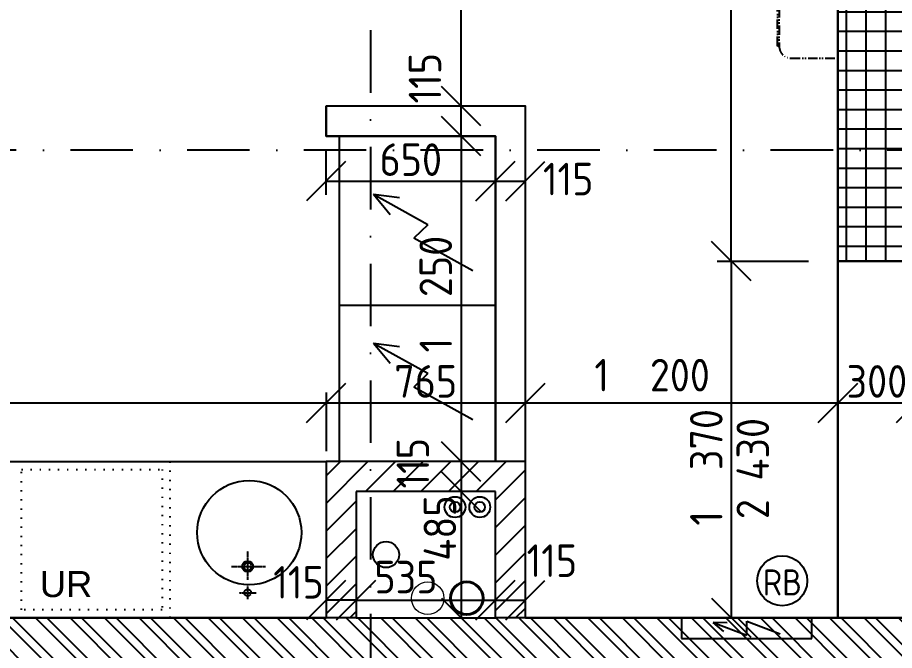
# Model space of a CAD drawing. Extents: x 4511820 to 5180432, y -1526536 to -944957.
# Drawn here: x 5099443 to 5102810, y -1292731 to -1290300 of the extents above; entities that cross this region are included whole.
import ezdxf

# ---------------------------------------------------------------- set-up
doc = ezdxf.new("R2010")
doc.units = 0
doc.header["$MEASUREMENT"] = 0
for name, pattern in [('ACAD_ISO07W100', [3.5, 0.5, -3]), ('ACAD_ISO12W100', [22, 12, -3, 0.5, -3, 0.5, -3]), ('BODKOCIARKOVANA_3', [5.6, 3, -1.3, 0, -1.3]), ('DASHED', [0.75, 0.5, -0.25])]:
    doc.linetypes.add(name, pattern=pattern)
doc.layers.get('0').update_dxf_attribs({"linetype": 'CONTINUOUS'})
doc.layers.get('Defpoints').update_dxf_attribs({"color": 61, "linetype": 'CONTINUOUS'})
for name, color, linetype in [('KÓTY', 4, 'CONTINUOUS'), ('MÚRY', 1, 'CONTINUOUS'), ('osi', 253, 'CONTINUOUS'), ('Plochy', 41, 'CONTINUOUS'), ('TENKÁ', 7, 'CONTINUOUS'), ('Z-Kúrenie', 101, 'CONTINUOUS'), ('ZARIADENIE1', 145, 'CONTINUOUS'), ('ZZ-chladenie', 133, 'CONTINUOUS'), ('ZZ-elektro', 221, 'CONTINUOUS'), ('zz-vetr', 52, 'CONTINUOUS'), ('ŠRAFY', 82, 'CONTINUOUS')]:
    doc.layers.add(name, color=color, linetype=linetype)
doc.layers.add('zz-kanal-daždová', color=136, linetype='CONTINUOUS', lineweight=40)
doc.layers.add('zz-kanal-splaskova', color=37, linetype='CONTINUOUS', lineweight=18)
doc.styles.add('ARIAL', font='arial.ttf')
doc.styles.add('STYLE1', font='isocp.shx')
doc.dimstyles.new('STANDARD-50', dxfattribs={"dimtxt": 125, "dimasz": 150, "dimexe": 10, "dimexo": 200, "dimgap": 20, "dimtad": 1, "dimdsep": 46, "dimlunit": 6, "dimtxsty": 'STYLE1', "dimblk1": 'OBLIQUE', "dimblk2": 'OBLIQUE', "dimsah": 1, "dimcen": 2.5, "dimse1": 1, "dimse2": 1, "dimadec": 0, "dimazin": 0, "dimtfac": 1, "dimtmove": 1, "dimatfit": 3, "dimldrblk": 'OBLIQUE', "dimfxl": 1, "dimtolj": 1, "dimtzin": 0, "dimarcsym": 0})

# ---------------------------------------------------------------- blocks, each defined once
blk = doc.blocks.new('_OBLIQUE')
at = {"color": 0, "linetype": 'ByBlock'}
blk.add_line((-0.5, -0.5), (0.5, 0.5), dxfattribs=at)
blk = doc.blocks.new('*D24981')
at = {"layer": 'Defpoints', "color": 0}
for p in [(5101277.5, -1292120.2), (5101145.5, -1292605.2), (5101277.5, -1292605.2)]:
    blk.add_point(p, dxfattribs=at)
at = {"layer": 'KÓTY', "color": 0, "lineweight": -2}
blk.add_line((5101145.5, -1292120.2), (5101145.5, -1292605.2), dxfattribs=at)
at = {"layer": 'KÓTY', "color": 0, "linetype": 'ByBlock', "lineweight": -2, "xscale": 150, "yscale": 150, "zscale": 150}
for p, rotation in [((5101145.5, -1292120.2), 90), ((5101145.5, -1292605.2), 270)]:
    blk.add_blockref('_OBLIQUE', p, dxfattribs=dict(at, rotation=rotation))
at = {"layer": 'KÓTY', "color": 0, "insert": (5101064.5, -1292260.5), "char_height": 125, "attachment_point": 5, "rotation": 90, "style": 'STYLE1'}
blk.add_mtext('\\A1;485', dxfattribs=at)
blk = doc.blocks.new('*D24982')
at = {"layer": 'Defpoints', "color": 0}
for p in [(5101277.5, -1292005.2), (5101145.5, -1292120.2), (5101277.5, -1292120.2)]:
    blk.add_point(p, dxfattribs=at)
at = {"layer": 'KÓTY', "color": 0, "lineweight": -2}
blk.add_line((5101145.5, -1292005.2), (5101145.5, -1292120.2), dxfattribs=at)
at = {"layer": 'KÓTY', "color": 0, "linetype": 'ByBlock', "lineweight": -2, "xscale": 150, "yscale": 150, "zscale": 150}
for p, rotation in [((5101145.5, -1292005.2), 90), ((5101145.5, -1292120.2), 270)]:
    blk.add_blockref('_OBLIQUE', p, dxfattribs=dict(at, rotation=rotation))
at = {"layer": 'KÓTY', "color": 0, "insert": (5100960.5, -1292011.9), "char_height": 125, "attachment_point": 5, "rotation": 90, "style": 'STYLE1'}
blk.add_mtext('\\A1;115', dxfattribs=at)
blk = doc.blocks.new('*D24983')
at = {"layer": 'Defpoints', "color": 0}
for p in [(5101277.5, -1290755.2), (5101145.5, -1292005.2), (5101277.5, -1292005.2)]:
    blk.add_point(p, dxfattribs=at)
at = {"layer": 'KÓTY', "color": 0, "lineweight": -2}
blk.add_line((5101145.5, -1290755.2), (5101145.5, -1292005.2), dxfattribs=at)
at = {"layer": 'KÓTY', "color": 0, "linetype": 'ByBlock', "lineweight": -2, "xscale": 150, "yscale": 150, "zscale": 150}
for p, rotation in [((5101145.5, -1290755.2), 90), ((5101145.5, -1292005.2), 270)]:
    blk.add_blockref('_OBLIQUE', p, dxfattribs=dict(at, rotation=rotation))
at = {"layer": 'KÓTY', "color": 0, "insert": (5101048.5, -1291362.5), "char_height": 125, "attachment_point": 5, "rotation": 90, "style": 'STYLE1'}
blk.add_mtext('\\A1;1ﾠ250', dxfattribs=at)
blk = doc.blocks.new('*D24984')
at = {"layer": 'Defpoints', "color": 0}
for p in [(5101145.5, -1290640.2), (5101277.5, -1290640.2), (5101277.5, -1290755.2)]:
    blk.add_point(p, dxfattribs=at)
at = {"layer": 'KÓTY', "color": 0, "lineweight": -2}
blk.add_line((5101145.5, -1290755.2), (5101145.5, -1290640.2), dxfattribs=at)
at = {"layer": 'KÓTY', "color": 0, "linetype": 'ByBlock', "lineweight": -2, "xscale": 150, "yscale": 150, "zscale": 150}
for p, rotation in [((5101145.5, -1290640.2), 90), ((5101145.5, -1290755.2), 270)]:
    blk.add_blockref('_OBLIQUE', p, dxfattribs=dict(at, rotation=rotation))
at = {"layer": 'KÓTY', "color": 0, "insert": (5101007, -1290533.5), "char_height": 125, "attachment_point": 5, "rotation": 90, "style": 'STYLE1'}
blk.add_mtext('\\A1;115', dxfattribs=at)
blk = doc.blocks.new('*D24985')
at = {"layer": 'Defpoints', "color": 0}
for p in [(5100627.5, -1291780), (5097547.5, -1291855.2), (5100627.5, -1292005.2)]:
    blk.add_point(p, dxfattribs=at)
at = {"layer": 'KÓTY', "color": 0, "lineweight": -2}
blk.add_line((5097547.5, -1291780), (5100627.5, -1291780), dxfattribs=at)
at = {"layer": 'KÓTY', "color": 0, "linetype": 'ByBlock', "lineweight": -2, "xscale": 150, "yscale": 150, "zscale": 150, "rotation": 180}
blk.add_blockref('_OBLIQUE', (5097547.5, -1291780), dxfattribs=at)
at = {"layer": 'KÓTY', "color": 0, "linetype": 'ByBlock', "lineweight": -2, "xscale": 150, "yscale": 150, "zscale": 150}
blk.add_blockref('_OBLIQUE', (5100627.5, -1291780), dxfattribs=at)
at = {"layer": 'KÓTY', "color": 0, "insert": (5099087.5, -1291697.5), "char_height": 125, "attachment_point": 5, "style": 'STYLE1'}
blk.add_mtext('\\A1;3ﾠ080', dxfattribs=at)
blk = doc.blocks.new('*D24986')
at = {"layer": 'Defpoints', "color": 0}
for p in [(5101392.5, -1291780), (5100627.5, -1292005.2), (5101392.5, -1292005.2)]:
    blk.add_point(p, dxfattribs=at)
at = {"layer": 'KÓTY', "color": 0, "lineweight": -2}
blk.add_line((5100627.5, -1291780), (5101392.5, -1291780), dxfattribs=at)
at = {"layer": 'KÓTY', "color": 0, "linetype": 'ByBlock', "lineweight": -2, "xscale": 150, "yscale": 150, "zscale": 150, "rotation": 180}
blk.add_blockref('_OBLIQUE', (5100627.5, -1291780), dxfattribs=at)
at = {"layer": 'KÓTY', "color": 0, "linetype": 'ByBlock', "lineweight": -2, "xscale": 150, "yscale": 150, "zscale": 150}
blk.add_blockref('_OBLIQUE', (5101392.5, -1291780), dxfattribs=at)
at = {"layer": 'KÓTY', "color": 0, "insert": (5101010, -1291697.5), "char_height": 125, "attachment_point": 5, "style": 'STYLE1'}
blk.add_mtext('\\A1;765', dxfattribs=at)
blk = doc.blocks.new('*D24987')
at = {"layer": 'Defpoints', "color": 0}
for p in [(5102592.5, -1291780), (5101392.5, -1292005.2), (5102592.5, -1292005.2)]:
    blk.add_point(p, dxfattribs=at)
at = {"layer": 'KÓTY', "color": 0, "lineweight": -2}
blk.add_line((5101392.5, -1291780), (5102592.5, -1291780), dxfattribs=at)
at = {"layer": 'KÓTY', "color": 0, "linetype": 'ByBlock', "lineweight": -2, "xscale": 150, "yscale": 150, "zscale": 150, "rotation": 180}
blk.add_blockref('_OBLIQUE', (5101392.5, -1291780), dxfattribs=at)
at = {"layer": 'KÓTY', "color": 0, "linetype": 'ByBlock', "lineweight": -2, "xscale": 150, "yscale": 150, "zscale": 150}
blk.add_blockref('_OBLIQUE', (5102592.5, -1291780), dxfattribs=at)
at = {"layer": 'KÓTY', "color": 0, "insert": (5101879.5, -1291673.5), "char_height": 125, "attachment_point": 5, "style": 'STYLE1'}
blk.add_mtext('\\A1;1ﾠ200', dxfattribs=at)
blk = doc.blocks.new('*D24988')
at = {"layer": 'Defpoints', "color": 0}
for p in [(5101145.5, -1286325.2), (5101392.5, -1286325.2), (5101392.5, -1290640.2)]:
    blk.add_point(p, dxfattribs=at)
at = {"layer": 'KÓTY', "color": 0, "lineweight": -2}
blk.add_line((5101145.5, -1290640.2), (5101145.5, -1286325.2), dxfattribs=at)
at = {"layer": 'KÓTY', "color": 0, "linetype": 'ByBlock', "lineweight": -2, "xscale": 150, "yscale": 150, "zscale": 150}
for p, rotation in [((5101145.5, -1286325.2), 90), ((5101145.5, -1290640.2), 270)]:
    blk.add_blockref('_OBLIQUE', p, dxfattribs=dict(at, rotation=rotation))
at = {"layer": 'KÓTY', "color": 0, "insert": (5101063, -1288482.7), "char_height": 125, "attachment_point": 5, "rotation": 90, "style": 'STYLE1'}
blk.add_mtext('\\A1;4ﾠ315', dxfattribs=at)
blk = doc.blocks.new('*D24989')
at = {"layer": 'Defpoints', "color": 0}
for p in [(5100627.5, -1290755.2), (5101277.5, -1290755.2), (5101277.5, -1290928.5)]:
    blk.add_point(p, dxfattribs=at)
at = {"layer": 'KÓTY', "color": 0, "lineweight": -2}
blk.add_line((5100627.5, -1290928.5), (5101277.5, -1290928.5), dxfattribs=at)
at = {"layer": 'KÓTY', "color": 0, "linetype": 'ByBlock', "lineweight": -2, "xscale": 150, "yscale": 150, "zscale": 150, "rotation": 180}
blk.add_blockref('_OBLIQUE', (5100627.5, -1290928.5), dxfattribs=at)
at = {"layer": 'KÓTY', "color": 0, "linetype": 'ByBlock', "lineweight": -2, "xscale": 150, "yscale": 150, "zscale": 150}
blk.add_blockref('_OBLIQUE', (5101277.5, -1290928.5), dxfattribs=at)
at = {"layer": 'KÓTY', "color": 0, "insert": (5100952.5, -1290846), "char_height": 125, "attachment_point": 5, "style": 'STYLE1'}
blk.add_mtext('\\A1;650', dxfattribs=at)
blk = doc.blocks.new('*D24990')
at = {"layer": 'Defpoints', "color": 0}
for p in [(5101277.5, -1290928.5), (5101392.5, -1290928.5), (5101392.5, -1290928.5)]:
    blk.add_point(p, dxfattribs=at)
at = {"layer": 'KÓTY', "color": 0, "lineweight": -2}
blk.add_line((5101277.5, -1290928.5), (5101392.5, -1290928.5), dxfattribs=at)
at = {"layer": 'KÓTY', "color": 0, "linetype": 'ByBlock', "lineweight": -2, "xscale": 150, "yscale": 150, "zscale": 150, "rotation": 180}
blk.add_blockref('_OBLIQUE', (5101277.5, -1290928.5), dxfattribs=at)
at = {"layer": 'KÓTY', "color": 0, "linetype": 'ByBlock', "lineweight": -2, "xscale": 150, "yscale": 150, "zscale": 150}
blk.add_blockref('_OBLIQUE', (5101392.5, -1290928.5), dxfattribs=at)
at = {"layer": 'KÓTY', "color": 0, "insert": (5101557, -1290920.5), "char_height": 125, "attachment_point": 5, "style": 'STYLE1'}
blk.add_mtext('\\A1;115', dxfattribs=at)
blk = doc.blocks.new('*D24991')
at = {"layer": 'Defpoints', "color": 0}
for p in [(5100742.5, -1292120.2), (5101277.5, -1292120.2), (5101277.5, -1292537.5)]:
    blk.add_point(p, dxfattribs=at)
at = {"layer": 'KÓTY', "color": 0, "lineweight": -2}
blk.add_line((5100742.5, -1292537.5), (5101277.5, -1292537.5), dxfattribs=at)
at = {"layer": 'KÓTY', "color": 0, "linetype": 'ByBlock', "lineweight": -2, "xscale": 150, "yscale": 150, "zscale": 150, "rotation": 180}
blk.add_blockref('_OBLIQUE', (5100742.5, -1292537.5), dxfattribs=at)
at = {"layer": 'KÓTY', "color": 0, "linetype": 'ByBlock', "lineweight": -2, "xscale": 150, "yscale": 150, "zscale": 150}
blk.add_blockref('_OBLIQUE', (5101277.5, -1292537.5), dxfattribs=at)
at = {"layer": 'KÓTY', "color": 0, "insert": (5100934, -1292449), "char_height": 125, "attachment_point": 5, "style": 'STYLE1'}
blk.add_mtext('\\A1;535', dxfattribs=at)
blk = doc.blocks.new('*D25024')
at = {"layer": 'Defpoints', "color": 0}
for p in [(5101277.5, -1292537.5), (5101392.5, -1292537.5), (5101392.5, -1292537.5)]:
    blk.add_point(p, dxfattribs=at)
at = {"layer": 'KÓTY', "color": 0, "lineweight": -2}
blk.add_line((5101277.5, -1292537.5), (5101392.5, -1292537.5), dxfattribs=at)
at = {"layer": 'KÓTY', "color": 0, "linetype": 'ByBlock', "lineweight": -2, "xscale": 150, "yscale": 150, "zscale": 150, "rotation": 180}
blk.add_blockref('_OBLIQUE', (5101277.5, -1292537.5), dxfattribs=at)
at = {"layer": 'KÓTY', "color": 0, "linetype": 'ByBlock', "lineweight": -2, "xscale": 150, "yscale": 150, "zscale": 150}
blk.add_blockref('_OBLIQUE', (5101392.5, -1292537.5), dxfattribs=at)
at = {"layer": 'KÓTY', "color": 0, "insert": (5101494.5, -1292386), "char_height": 125, "attachment_point": 5, "style": 'STYLE1'}
blk.add_mtext('\\A1;115', dxfattribs=at)
blk = doc.blocks.new('*D25025')
at = {"layer": 'Defpoints', "color": 0}
for p in [(5100627.5, -1292537.5), (5100627.5, -1292537.5), (5100742.5, -1292537.5)]:
    blk.add_point(p, dxfattribs=at)
at = {"layer": 'KÓTY', "color": 0, "lineweight": -2}
blk.add_line((5100742.5, -1292537.5), (5100627.5, -1292537.5), dxfattribs=at)
at = {"layer": 'KÓTY', "color": 0, "linetype": 'ByBlock', "lineweight": -2, "xscale": 150, "yscale": 150, "zscale": 150, "rotation": 180}
blk.add_blockref('_OBLIQUE', (5100627.5, -1292537.5), dxfattribs=at)
at = {"layer": 'KÓTY', "color": 0, "linetype": 'ByBlock', "lineweight": -2, "xscale": 150, "yscale": 150, "zscale": 150}
blk.add_blockref('_OBLIQUE', (5100742.5, -1292537.5), dxfattribs=at)
at = {"layer": 'KÓTY', "color": 0, "insert": (5100521.5, -1292469), "char_height": 125, "attachment_point": 5, "style": 'STYLE1'}
blk.add_mtext('\\A1;115', dxfattribs=at)
blk = doc.blocks.new('*D25026')
at = {"layer": 'Defpoints', "color": 0}
for p in [(5102592.5, -1291780), (5102892.5, -1291780), (5102892.5, -1291780)]:
    blk.add_point(p, dxfattribs=at)
at = {"layer": 'KÓTY', "color": 0, "lineweight": -2}
blk.add_line((5102592.5, -1291780), (5102892.5, -1291780), dxfattribs=at)
at = {"layer": 'KÓTY', "color": 0, "linetype": 'ByBlock', "lineweight": -2, "xscale": 150, "yscale": 150, "zscale": 150, "rotation": 180}
blk.add_blockref('_OBLIQUE', (5102592.5, -1291780), dxfattribs=at)
at = {"layer": 'KÓTY', "color": 0, "linetype": 'ByBlock', "lineweight": -2, "xscale": 150, "yscale": 150, "zscale": 150}
blk.add_blockref('_OBLIQUE', (5102892.5, -1291780), dxfattribs=at)
at = {"layer": 'KÓTY', "color": 0, "insert": (5102742.5, -1291697.5), "char_height": 125, "attachment_point": 5, "style": 'STYLE1'}
blk.add_mtext('\\A1;300', dxfattribs=at)
blk = doc.blocks.new('*D25027')
at = {"layer": 'Defpoints', "color": 0}
for p in [(5102592.5, -1291235.2), (5102183, -1292605.2), (5102592.5, -1292605.2)]:
    blk.add_point(p, dxfattribs=at)
at = {"layer": 'KÓTY', "color": 0, "lineweight": -2}
blk.add_line((5102183, -1291235.2), (5102183, -1292605.2), dxfattribs=at)
at = {"layer": 'KÓTY', "color": 0, "linetype": 'ByBlock', "lineweight": -2, "xscale": 150, "yscale": 150, "zscale": 150}
for p, rotation in [((5102183, -1291235.2), 90), ((5102183, -1292605.2), 270)]:
    blk.add_blockref('_OBLIQUE', p, dxfattribs=dict(at, rotation=rotation))
at = {"layer": 'KÓTY', "color": 0, "insert": (5102087.5, -1292027.5), "char_height": 125, "attachment_point": 5, "rotation": 90, "style": 'STYLE1'}
blk.add_mtext('\\A1;1ﾠ370', dxfattribs=at)
blk = doc.blocks.new('*D25028')
at = {"layer": 'Defpoints', "color": 0}
for p in [(5102183, -1286325.2), (5102592.5, -1286325.2), (5102592.5, -1291235.2)]:
    blk.add_point(p, dxfattribs=at)
at = {"layer": 'KÓTY', "color": 0, "lineweight": -2}
blk.add_line((5102183, -1291235.2), (5102183, -1286325.2), dxfattribs=at)
at = {"layer": 'KÓTY', "color": 0, "linetype": 'ByBlock', "lineweight": -2, "xscale": 150, "yscale": 150, "zscale": 150}
for p, rotation in [((5102183, -1286325.2), 90), ((5102183, -1291235.2), 270)]:
    blk.add_blockref('_OBLIQUE', p, dxfattribs=dict(at, rotation=rotation))
at = {"layer": 'KÓTY', "color": 0, "insert": (5102100.5, -1288780.2), "char_height": 125, "attachment_point": 5, "rotation": 90, "style": 'STYLE1'}
blk.add_mtext('\\A1;4ﾠ910', dxfattribs=at)
blk = doc.blocks.new('chlad2')
at = {"layer": 'ZZ-chladenie', "linetype": 'ACAD_ISO12W100', "ltscale": 3}
for p, q in [((5102412.5, -1105747.3), (5102592.5, -1105747.3)), ((5102412.5, -1106448.4), (5102592.5, -1106448.4))]:
    blk.add_line(p, q, dxfattribs=at)
blk.add_lwpolyline([(5102367.5, -1106402), (5102360.8, -1106402), (5102360.8, -1105794.8), (5102367.5, -1105794.8)], close=True, dxfattribs=at)
for centre, start, end in [((5102412.5, -1105792.3), 90, 180), ((5102412.5, -1106403.4), 180, 270)]:
    blk.add_arc(centre, 45, start, end, dxfattribs=at)

msp = doc.modelspace()

# ---------------------------------------------------------------- hatches: boundary and pattern name
at = {"layer": 'ŠRAFY', "ltscale": 0.25}
h = msp.add_hatch(dxfattribs=at)
h.set_pattern_fill('ANSI37', color=256, scale=600, angle=45)
h.set_pattern_definition([(90, (-3307273.674, 493071.734), (-75, 1e-14), []), (180, (-3307273.674, 493071.734), (-1e-14, -75), [])])
h.paths.add_polyline_path([(5102892.5, -1289385.191), (5102892.5, -1289105.191), (5102892.5, -1288825.191), (5102892.5, -1288545.191), (5102892.5, -1288265.191), (5102892.5, -1287985.191), (5102892.5, -1287705.191), (5102892.5, -1287425.191), (5102892.5, -1286325.191), (5102592.5, -1286325.191), (5102592.5, -1291235.191), (5102892.5, -1291235.191), (5103092.5, -1291235.191), (5103092.5, -1291050.191), (5103092.5, -1290935.191), (5102892.5, -1290935.191)])
h = msp.add_hatch(dxfattribs=at)
h.set_pattern_fill('ANSI31', color=256, scale=600, style=0)
h.set_pattern_definition([(45, (515270.5, 128041), (-53.0330086, 53.0330086), [])])
h.paths.add_polyline_path([(5100627.5, -1292005.191), (5100627.5, -1292605.191), (5100742.5, -1292605.191), (5100742.5, -1292120.191), (5101277.5, -1292120.191), (5101277.5, -1292605.191), (5101392.5, -1292605.191), (5101392.5, -1292005.191), (5101277.5, -1292005.191), (5100677.5, -1292005.191)])
at = {"layer": 'ŠRAFY'}
h = msp.add_hatch(dxfattribs=at)
h.set_pattern_fill('ANSI32', color=256, scale=250, angle=90)
h.set_pattern_definition([(135, (115395, 30907.69), (-66.2912607, -66.2912607), []), (135, (115395, 30951.89), (-66.2912607, -66.2912607), [])])
h.paths.add_polyline_path([(5100027.5, -1292605.191), (5099427.5, -1292605.191), (5099177.5, -1292605.191), (5099077.5, -1292605.191), (5098827.5, -1292605.191), (5097547.5, -1292605.191), (5097372.5, -1292605.191), (5096017.5, -1292605.191), (5096017.5, -1292905.191), (5097372.5, -1292905.191), (5097547.5, -1292905.191), (5102727.5, -1292905.191), (5102777.5, -1292905.191), (5102892.5, -1292905.191), (5102892.5, -1292605.191), (5102592.5, -1292605.191), (5101392.5, -1292605.191), (5101277.5, -1292605.191), (5100742.5, -1292605.191), (5100627.5, -1292605.191)])

# ---------------------------------------------------------------- linework, layer by layer
at = {"layer": 'KÓTY'}
for p, q in [((5100627.5, -1290980.5), (5100627.5, -1290807.191)), ((5100627.5, -1291740), (5100627.5, -1291965.191))]:
    msp.add_line(p, q, dxfattribs=at)
at = {"layer": 'KÓTY', "ltscale": 25}
msp.add_line((5102129.597, -1291235.191), (5102479.597, -1291235.191), dxfattribs=at)
at = {"layer": 'MÚRY'}
for p, q in [((5102592.5, -1291235.191), (5102592.5, -1286325.191)), ((5103092.5, -1291235.191), (5102592.5, -1291235.191)), ((5101392.5, -1292605.191), (5101392.5, -1292005.191)), ((5101277.5, -1292605.191), (5101277.5, -1292120.191)), ((5097547.5, -1292605.191), (5100627.5, -1292605.191)), ((5100742.5, -1292605.191), (5101277.5, -1292605.191)), ((5101392.5, -1292605.191), (5102892.5, -1292605.191))]:
    msp.add_line(p, q, dxfattribs=at)
at = {"layer": 'MÚRY', "ltscale": 0.25}
for p, q in [((5100627.5, -1292005.191), (5100627.5, -1292605.191)), ((5101392.5, -1292005.191), (5100627.5, -1292005.191)), ((5100742.5, -1292120.191), (5100742.5, -1292605.191)), ((5101277.5, -1292120.191), (5100742.5, -1292120.191))]:
    msp.add_line(p, q, dxfattribs=at)
at = {"layer": 'osi', "linetype": 'BODKOCIARKOVANA_3', "ltscale": 80}
for p, q in [((5100797.5, -1284972.097), (5100797.5, -1316900)), ((5157242.5, -1290810.191), (5093572.5, -1290810.191))]:
    msp.add_line(p, q, dxfattribs=at)
at = {"layer": 'Plochy'}
for points in [[(5097547.5, -1292605.191), (5097547.5, -1286325.191), (5102592.5, -1286325.191), (5102592.5, -1292605.191), (5101392.5, -1292605.191), (5101392.5, -1290640.191), (5100627.5, -1290640.191), (5100627.5, -1290755.191), (5101277.5, -1290755.191), (5101277.5, -1292005.191), (5100627.5, -1292005.191), (5100627.5, -1292605.191)], [(5102592.5, -1291235.191), (5104647.5, -1291235.191), (5104647.5, -1293580.191), (5102892.5, -1293580.191), (5102892.5, -1292605.191), (5102592.5, -1292605.191)]]:
    msp.add_lwpolyline(points, close=True, dxfattribs=at)
at = {"layer": 'TENKÁ'}
for p, q in [((5100627.5, -1290755.191), (5100627.5, -1290640.191)), ((5101392.5, -1292005.191), (5101392.5, -1290640.191)), ((5101277.5, -1292005.191), (5101277.5, -1290755.191)), ((5100742.5, -1292605.191), (5100627.5, -1292605.191)), ((5101392.5, -1292605.191), (5101277.5, -1292605.191))]:
    msp.add_line(p, q, dxfattribs=at)
at = {"layer": 'TENKÁ', "ltscale": 0.25}
for p, q in [((5101392.5, -1290640.191), (5100627.5, -1290640.191)), ((5101277.5, -1290755.191), (5100627.5, -1290755.191))]:
    msp.add_line(p, q, dxfattribs=at)
at = {"layer": 'TENKÁ', "linetype": 'ACAD_ISO12W100', "ltscale": 10}
msp.add_line((5102592.5, -1292605.191), (5102592.5, -1291235.191), dxfattribs=at)
at = {"layer": 'Z-Kúrenie'}
for centre, radius in [((5101122.5, -1292180.191), 40), ((5101217.5, -1292180.191), 40), ((5101122.5, -1292180.191), 20), ((5101217.5, -1292180.191), 20)]:
    msp.add_circle(centre, radius, dxfattribs=at)
at = {"layer": 'ZARIADENIE1', "color": 8, "ltscale": 0.25}
for p, q in [((5100677.5, -1290755.191), (5100677.5, -1292005.191)), ((5100677.5, -1291405.191), (5101277.5, -1291405.191)), ((5097547.5, -1292005.191), (5100627.5, -1292005.191))]:
    msp.add_line(p, q, dxfattribs=at)
at = {"layer": 'ZARIADENIE1', "color": 8}
for p, q in [((5100908.839, -1290992.952), (5100809.582, -1290980.067)), ((5100872.86, -1291057.616), (5100809.582, -1290980.067)), ((5101017.557, -1291095.784), (5100809.582, -1290980.067)), ((5101017.557, -1291095.784), (5100964.686, -1291147.616)), ((5101191.012, -1291273.543), (5100964.686, -1291147.616)), ((5100908.839, -1291564.452), (5100809.582, -1291551.567)), ((5100872.86, -1291629.116), (5100809.582, -1291551.567)), ((5101017.557, -1291667.284), (5100809.582, -1291551.567)), ((5101017.557, -1291667.284), (5100964.686, -1291719.116)), ((5101191.012, -1291845.043), (5100964.686, -1291719.116))]:
    msp.add_line(p, q, dxfattribs=at)
at = {"layer": 'ZARIADENIE1', "color": 8, "linetype": 'ACAD_ISO07W100', "ltscale": 10}
msp.add_line((5100027.5, -1292005.191), (5100027.5, -1292605.191), dxfattribs=at)
at = {"layer": 'ZARIADENIE1', "color": 8, "linetype": 'DASHED'}
for p, q in [((5100326.527, -1292459.087), (5100326.527, -1292349.542)), ((5100263.539, -1292408.423), (5100394.993, -1292408.423)), ((5100293.664, -1292508.845), (5100359.391, -1292508.845)), ((5100326.527, -1292533.493), (5100326.527, -1292481.459))]:
    msp.add_line(p, q, dxfattribs=at)
at = {"layer": 'ZARIADENIE1', "color": 8, "linetype": 'ACAD_ISO07W100', "ltscale": 10}
msp.add_lwpolyline([(5099457.5, -1292035.191), (5099997.5, -1292035.191), (5099997.5, -1292575.191), (5099457.5, -1292575.191)], close=True, dxfattribs=at)
at = {"layer": 'ZARIADENIE1', "color": 8, "ltscale": 0.25}
msp.add_circle((5100332.376, -1292278.279), 200, dxfattribs=at)
at = {"layer": 'ZARIADENIE1', "color": 8, "linetype": 'Continuous'}
for centre, radius in [((5100326.254, -1292408.155), 20.877), ((5100326.527, -1292408.423), 14.781)]:
    msp.add_circle(centre, radius, dxfattribs=at)
at = {"layer": 'ZARIADENIE1', "color": 8, "linetype": 'DASHED'}
msp.add_circle((5100326.214, -1292508.846), 12.931, dxfattribs=at)
at = {"layer": 'ZZ-elektro'}
for p, q in [((5101992.5, -1292605.191), (5101992.5, -1292685.191)), ((5102492.5, -1292685.191), (5102492.5, -1292605.191)), ((5102114.007, -1292623.79), (5102242.5, -1292672.074)), ((5102167.313, -1292625.113), (5102114.007, -1292623.79)), ((5102154.993, -1292657.899), (5102114.007, -1292623.79)), ((5102242.5, -1292672.074), (5102242.5, -1292618.361)), ((5102242.5, -1292618.361), (5102370.993, -1292666.645)), ((5101992.5, -1292685.191), (5102492.5, -1292685.191))]:
    msp.add_line(p, q, dxfattribs=at)
msp.add_circle((5102379.02, -1292463.191), 96, dxfattribs=at)
at = {"layer": 'zz-kanal-daždová'}
msp.add_circle((5101167.5, -1292530.191), 62.5, dxfattribs=at)
at = {"layer": 'zz-kanal-splaskova'}
msp.add_circle((5101017.5, -1292530.191), 62.5, dxfattribs=at)
at = {"layer": 'zz-vetr'}
msp.add_circle((5100857.5, -1292362.691), 50, dxfattribs=at)

# ---------------------------------------------------------------- block references
at = {"layer": 'ZZ-chladenie'}
msp.add_blockref('chlad2', (0, -184007.691), dxfattribs=at)

# ---------------------------------------------------------------- texts
at = {"layer": 'KÓTY', "insert": (5102265.957, -1292032.193), "char_height": 125, "attachment_point": 5, "rotation": 90, "style": 'STYLE1'}
msp.add_mtext('\\A1;2 430', dxfattribs=at)
at = {"layer": 'ZARIADENIE1', "color": 8, "ltscale": 0.25, "style": 'ARIAL'}
msp.add_text('UR', height=100, dxfattribs=at).set_placement((5099527.929, -1292525.799))
at = {"layer": 'ZZ-elektro', "style": 'STYLE1'}
msp.add_text('RB', height=100, dxfattribs=at).set_placement((5102304.392, -1292519.391))

# ---------------------------------------------------------------- dimensions: what is measured, and where the dimension line sits
at = {"layer": 'KÓTY'}
for base, p1, p2, picture, middle in [((5101145.5, -1286325.191), (5101392.5, -1290640.191), (5101392.5, -1286325.191), '*D24988', (5101062.957, -1288482.691)), ((5102183, -1286325.191), (5102592.5, -1291235.191), (5102592.5, -1286325.191), '*D25028', (5102100.457, -1288780.191)), ((5101145.5, -1292120.191), (5101277.5, -1292005.191), (5101277.5, -1292120.191), '*D24982', (5100960.5, -1292011.941))]:
    dim = msp.add_linear_dim(base=base, p1=p1, p2=p2, angle=90, dimstyle='STANDARD-50', dxfattribs=at)
    dim.commit()
    dim.dimension.update_dxf_attribs({"geometry": picture, "text_midpoint": middle})
for base, p1, p2, picture, middle in [((5101145.5, -1290640.191), (5101277.5, -1290755.191), (5101277.5, -1290640.191), '*D24984', (5101089.5, -1290533.5)), ((5101145.5, -1292005.191), (5101277.5, -1290755.191), (5101277.5, -1292005.191), '*D24983', (5101131, -1291362.5)), ((5102183, -1292605.191), (5102592.5, -1291235.191), (5102592.5, -1292605.191), '*D25027', (5102170, -1292027.5)), ((5101145.5, -1292605.191), (5101277.5, -1292120.191), (5101277.5, -1292605.191), '*D24981', (5101147, -1292260.5))]:
    dim = msp.add_linear_dim(base=base, p1=p1, p2=p2, angle=90, dimstyle='STANDARD-50', dxfattribs=at)
    dim.commit()
    dim.dimension.update_dxf_attribs({"geometry": picture, "text_midpoint": middle, "dimtype": 160})
for base, p1, p2, picture, middle in [((5101277.5, -1290928.5), (5100627.5, -1290755.191), (5101277.5, -1290755.191), '*D24989', (5100952.5, -1290846)), ((5100627.5, -1291780), (5097547.5, -1291855.191), (5100627.5, -1292005.191), '*D24985', (5099087.5, -1291697.457)), ((5101392.5, -1291780), (5100627.5, -1292005.191), (5101392.5, -1292005.191), '*D24986', (5101010, -1291697.5)), ((5102892.5, -1291780), (5102592.5, -1291780), (5102892.5, -1291780), '*D25026', (5102742.5, -1291697.5))]:
    dim = msp.add_linear_dim(base=base, p1=p1, p2=p2, dimstyle='STANDARD-50', dxfattribs=at)
    dim.commit()
    dim.dimension.update_dxf_attribs({"geometry": picture, "text_midpoint": middle})
for base, p1, p2, picture, middle in [((5101392.5, -1290928.5), (5101277.5, -1290928.5), (5101392.5, -1290928.5), '*D24990', (5101557, -1291003)), ((5102592.5, -1291780), (5101392.5, -1292005.191), (5102592.5, -1292005.191), '*D24987', (5101879.5, -1291756)), ((5101277.5, -1292537.5), (5100742.5, -1292120.191), (5101277.5, -1292120.191), '*D24991', (5100934, -1292531.5)), ((5101392.5, -1292537.5), (5101277.5, -1292537.5), (5101392.5, -1292537.5), '*D25024', (5101494.5, -1292468.5)), ((5100627.5, -1292537.5), (5100742.5, -1292537.5), (5100627.5, -1292537.5), '*D25025', (5100521.5, -1292551.5))]:
    dim = msp.add_linear_dim(base=base, p1=p1, p2=p2, dimstyle='STANDARD-50', dxfattribs=at)
    dim.commit()
    dim.dimension.update_dxf_attribs({"geometry": picture, "text_midpoint": middle, "dimtype": 160})

doc.saveas('drawing.dxf')
